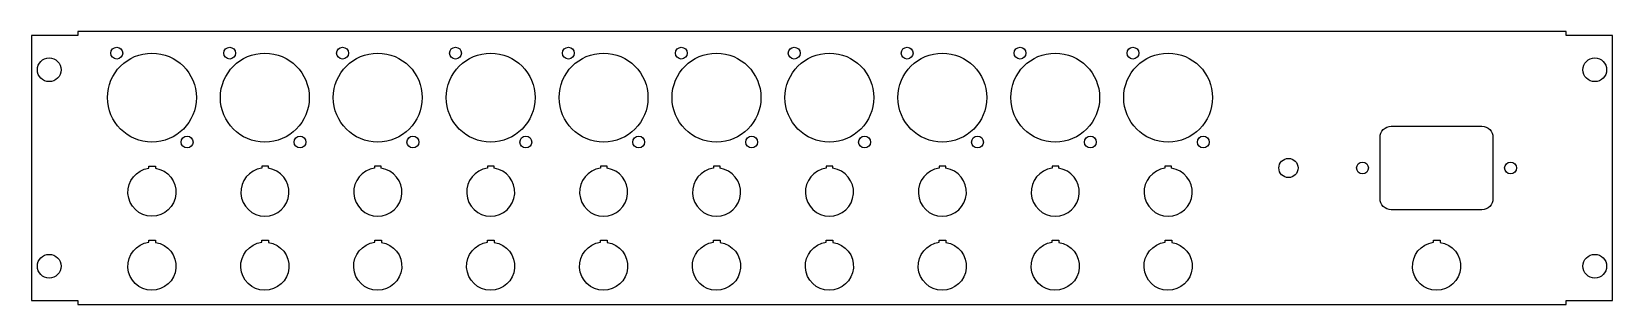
# Model space of a CAD drawing. Header units: millimetres. Extents: x -211 to 216, y -37 to 37.
import ezdxf

# ---------------------------------------------------------------- set-up
doc = ezdxf.new("R2010")
doc.units = ezdxf.units.MM
doc.layers.get('0').update_dxf_attribs({"linetype": 'CONTINUOUS'})

msp = doc.modelspace()

# ---------------------------------------------------------------- linework, layer by layer
msp.add_lwpolyline([(-198.93, -35.85), (-198.93, -36.85), (203.07, -36.85), (203.07, -35.85), (215.57, -35.85), (215.57, 35.75), (203.07, 35.75), (203.07, 36.75), (-198.93, 36.75), (-198.93, 35.75), (-211.43, 35.75), (-211.43, -35.85)], close=True)
for points in [[(180.32, -11.3), (155.82, -11.3, -0.414214), (152.82, -8.3), (152.82, 8.2, -0.414214), (155.82, 11.2), (180.32, 11.2, -0.414214), (183.32, 8.2), (183.32, -8.3, -0.414214)], [(-179.78, 0.45), (-177.98, 0.45), (-177.98, -0.12, -14.374878), (-179.78, -0.11)], [(-149.28, -0.11, 14.374878), (-147.48, -0.12), (-147.48, 0.45), (-149.28, 0.45)], [(-118.78, -0.11, 14.374878), (-116.98, -0.12), (-116.98, 0.45), (-118.78, 0.45)], [(-88.28, -0.11, 14.374878), (-86.48, -0.12), (-86.48, 0.45), (-88.28, 0.45)], [(-57.78, -0.11, 14.374878), (-55.98, -0.12), (-55.98, 0.45), (-57.78, 0.45)], [(-27.28, -0.11, 14.374878), (-25.48, -0.12), (-25.48, 0.45), (-27.28, 0.45)], [(3.22, -0.11, 14.374878), (5.02, -0.12), (5.02, 0.45), (3.22, 0.45)], [(33.72, -0.11, 14.374878), (35.52, -0.12), (35.52, 0.45), (33.72, 0.45)], [(64.22, -0.11, 14.374878), (66.02, -0.12), (66.02, 0.45), (64.22, 0.45)], [(94.72, -0.11, 14.374878), (96.52, -0.12), (96.52, 0.45), (94.72, 0.45)], [(-177.96, -19.55), (-177.96, -20.12, -14.374879), (-179.76, -20.1), (-179.76, -19.55)], [(-149.26, -19.55), (-147.46, -19.55), (-147.46, -20.12, -14.374879), (-149.26, -20.1)], [(-118.76, -19.55), (-116.96, -19.55), (-116.96, -20.12, -14.374879), (-118.76, -20.1)], [(-88.26, -19.55), (-86.46, -19.55), (-86.46, -20.12, -14.374879), (-88.26, -20.1)], [(-57.76, -19.55), (-55.96, -19.55), (-55.96, -20.12, -14.374879), (-57.76, -20.1)], [(-27.26, -19.55), (-25.46, -19.55), (-25.46, -20.12, -14.374879), (-27.26, -20.1)], [(3.24, -19.55), (5.04, -19.55), (5.04, -20.12, -14.374879), (3.24, -20.1)], [(33.74, -19.55), (35.54, -19.55), (35.54, -20.12, -14.374879), (33.74, -20.1)], [(64.24, -19.55), (66.04, -19.55), (66.04, -20.12, -14.374879), (64.24, -20.1)], [(94.74, -19.55), (96.54, -19.55), (96.54, -20.12, -14.374879), (94.74, -20.1)], [(169.02, -19.55), (169.02, -20.12, -14.374879), (167.22, -20.11), (167.22, -19.55)]]:
    msp.add_lwpolyline(points, format="xyb", close=True)
for centre, radius in [((-178.93, 18.95), 12), ((-188.43, 30.95), 1.6), ((-148.43, 18.95), 12), ((-157.93, 30.95), 1.6), ((-117.93, 18.95), 12), ((-127.43, 30.95), 1.6), ((-87.43, 18.95), 12), ((-96.93, 30.95), 1.6), ((-56.93, 18.95), 12), ((-66.43, 30.95), 1.6), ((-26.43, 18.95), 12), ((-35.93, 30.95), 1.6), ((4.07, 18.95), 12), ((-5.43, 30.95), 1.6), ((34.57, 18.95), 12), ((25.07, 30.95), 1.6), ((65.07, 18.95), 12), ((55.57, 30.95), 1.6), ((95.57, 18.95), 12), ((86.07, 30.95), 1.6), ((-206.68, 26.45), 3.2), ((210.82, 26.45), 3.2), ((-169.43, 6.95), 1.6), ((-138.93, 6.95), 1.6), ((-108.43, 6.95), 1.6), ((-77.93, 6.95), 1.6), ((-47.43, 6.95), 1.6), ((-16.93, 6.95), 1.6), ((13.57, 6.95), 1.6), ((44.07, 6.95), 1.6), ((74.57, 6.95), 1.6), ((105.07, 6.95), 1.6), ((128.07, -0.05), 2.6), ((148.07, -0.05), 1.6), ((188.07, -0.05), 1.6), ((-206.68, -26.55), 3.2), ((210.82, -26.55), 3.2)]:
    msp.add_circle(centre, radius)

doc.saveas('drawing.dxf')
